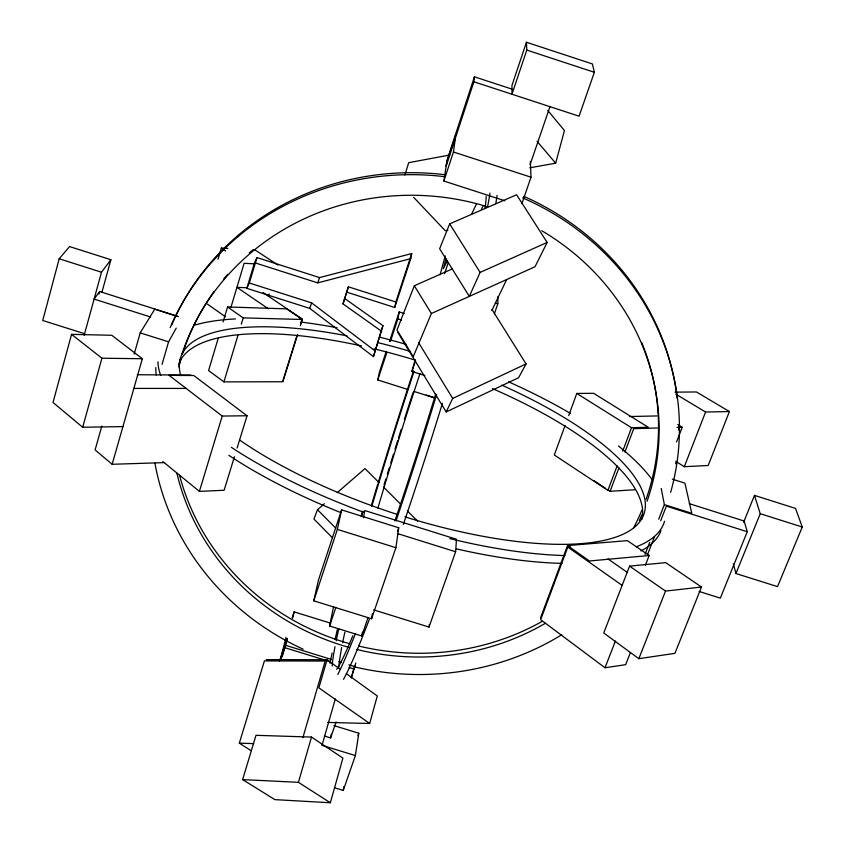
<?xml version="1.0" encoding="UTF-8"?>
<svg xmlns="http://www.w3.org/2000/svg" width="845" height="845" viewBox="0 0 845 845"><rect width="100%" height="100%" fill="white"/><g stroke="black" fill="none" stroke-linecap="round" stroke-linejoin="round"><path stroke-width="1.27" d="M494.357 313.854L497.8 303.873L497.99 296.437M373.627 609.879L429.007 627.074L455.624 551.753L456.48 539.268L364.808 510.549L363.445 517.795M429.007 627.074L429.228 624.624M474.425 76.821L447.079 160.085L446.171 166.138L473.887 81.785L474.425 76.821L511.933 89.105M504.898 200.793L443.889 181.031L453.448 151.994L455.17 139.583M395.904 547.687L398.724 527.766L341.612 509.884L318.523 579.839L313.759 600.806L371.578 618.741L395.904 547.687L337.356 529.392L341.612 509.884M443.889 181.031L446.678 162.557L455.856 134.619M334.409 787.73L343.25 790.434L355.386 755.567L358.787 733.228L333.933 725.601M343.25 790.434L343.852 786.6M371.578 618.741L372.37 613.713M333.521 606.752L329.603 626.018L361.776 635.968L362.42 632.081M351.245 677.69L354.784 665.522M351.372 677.912L355.819 662.966M324.406 736.006L330.627 737.907L331.314 734.125M394.731 307.495L410.744 258.654L411.716 253.563L319.568 277.593L256.996 257.577L254.535 262.679L246.825 288.335L309.735 308.393L373.437 356.59L382.933 325.621L344.633 298.465L348.341 286.793L395.851 301.982L394.731 307.495L346.767 292.169L348.341 286.793M361.787 516.263L362.758 511.172L361.079 516.179M390.496 341.317L397.868 318.892L399.22 311.921L404.206 313.516M407.765 389.45L377.789 379.944L379.363 372.328L386.249 351.372M373.437 356.59L382.933 325.621M280.804 660.072L287.163 638.376M282.209 656.597L287.416 639.19M292.613 618.086L294.144 611.886L330.68 623.188M280.646 658.899L286.011 637.352M446.012 258.612L443.361 268.794L447.354 260.587M101.907 292.338L110.896 259.721L69.586 246.571L59.192 258.771L42.736 320.487L84.595 333.712M529.709 167.817L555.672 163.201L564.428 130.521L547.761 110.399M164.384 462.606L112.153 464.285L142.351 358.734L111.793 335.275L71.561 334.356L53.013 402.484L82.673 427.253L122.937 426.609M440.097 274.762L445.209 255.929M84.141 335.38L101.484 272.217L110.896 259.721M98.95 294.039L99.636 291.514L177.651 316.273M327.68 722.422L369.666 723.5L377.292 695.974L346.292 673.623M82.673 427.253L101.928 358.217L71.561 334.356M330.363 802.75L342.901 758.102L311.52 737.072L255.982 735.319L242.621 779.597L274.878 799.634L330.363 802.75L298.422 782.333L242.621 779.597M101.833 426.07L95.105 449.92L112.153 464.285M134.154 354.171L140.207 332.867L154.741 309.207L178.263 316.674M322.262 744.487L335.317 698.899M162.05 364.343L168.577 341.845L176.235 328.135M266.291 659.628L327.057 659.744L318.871 687.872L369.666 723.5M298.422 782.333L311.52 737.072M302.859 737.738L325.188 661.054L264.411 660.906L239.315 743.135L251.071 750.656M424.877 375.55L411.895 371.42L415.212 360.076M218.031 259.235L221.316 248.081L227.823 248.462M381.697 331.335L343.028 303.936L344.633 298.465M218.253 338.148L208.578 370.564L223.914 381.877L282.864 381.75L297.641 334.43M223.091 321.934L227.548 306.978L286.571 308.847L302.299 319.484L300.355 325.716M230.917 307.464L244.12 263.302L254.546 263.841M246.825 288.335L249.338 283.012L256.996 257.577M223.914 381.877L237.92 335.454M241.332 324.163L243.223 317.889L227.548 306.978M234.435 456.733L224.115 490.258L199.388 491.378L222.224 416.057L169.095 375.37L193.769 375.518L247.036 415.761L237.107 448.04M268.404 296.553L269.175 294.039M404.903 175.031L408.695 162.684L449.72 155.005M282.769 381.211L296.743 336.416M300.63 323.984L301.792 320.244M343.028 303.936L346.767 292.169M292.169 617.917L294.144 611.886M395.851 301.982L411.716 253.563M279.568 660.959L286.92 638.535M389.492 341.507L399.22 311.921M377.789 379.944L386.809 352.534M313.759 600.806L337.356 529.392M411.895 371.42L415.476 360.699M444.533 273.801L448.304 262.541M329.603 626.018L335.824 607.449M526.446 42.25L511.975 85.408L511.964 94.239L526.784 50.077L526.446 42.25L592.387 63.935L594.362 72.29L579.068 116.198L473.887 81.785M361.776 635.968L368.093 617.452M397.456 531.494L398.724 527.766M330.627 737.907L336.099 721.936M530.1 164.595L549.958 106.671M521.914 203.634L530.998 177.196L530.354 161.448M357.942 735.678L358.787 733.228M309.735 308.393L311.647 302.88L249.338 283.012M254.535 262.679L317.709 282.874L319.568 277.593M565.094 425.468L554.309 455.011L607.904 490.406L617.167 465.827M568.696 415.613L576.776 393.453L593.612 393.305L648.263 427.274L631.532 427.739L576.776 393.453M540.451 618.086L567.534 545.564L627.381 540.631L649.161 555.514L645.369 565.273M570.386 546.873L567.798 547.085L540.673 619.681L605.009 667.751L625.649 664.666L630.454 652.446M622.723 451.082L631.532 427.739M607.925 489.857L610.101 491.294L618.91 467.961M624.93 451.99L633.739 428.658L657.326 427.982M324.427 503.726L317.498 509.725L313.949 519.073L332.349 537.673M676.56 441.914L682.211 427.274L677.806 424.57M629.567 566.129L603.742 632.989L638.841 658.678L674.912 653.354L701.508 587.032L665.712 562.643L629.567 566.129L665.522 591.077L701.508 587.032M645.02 554.447L649.742 542.289M658.709 519.2L664.371 504.623L661.212 488.463M647.471 554.774L654.558 536.533M660.695 520.731L666.367 506.144L747.255 531.727L720.341 598.112L699.1 591.447M605.009 667.751L615.413 641.017M684.302 466.693L705.586 412.022L729.415 411.547L708.194 465.479L684.302 466.693L676.729 461.93M452.54 268.805L414.325 285.768L396.981 329.994L413.237 356.706L431.394 313.495L534.991 266.767L547.159 242.43L516.601 194.772L449.667 223.862L439.643 248.768L469.324 296.384L480.118 272.407L547.159 242.43M638.841 658.678L665.522 591.077M743.621 522.263L754.479 495.392L795.525 508.415L802.264 527.016L777.527 586.62L735.932 573.533L733.365 563.784M735.932 573.533L760.246 513.697L754.479 495.392M491.864 310.474L506.683 279.526M397.805 332.423L446.181 411.927L452.688 398.428L526.065 363.931L492.001 309.481M526.065 363.931L518.587 377.736L446.181 411.927M99.636 291.514L94.101 299.088L150.611 317.002M337.292 492.572L364.987 468.574L378.845 482.411M317.709 282.874L410.744 258.654M447.892 230.315L445.294 230.738L413.627 197.318M649.161 555.514L589.43 560.985L567.534 545.564M610.101 491.294L635.039 489.73M676.972 427.422L682.211 427.274M629.335 416.543L656.914 415.941M222.224 416.057L247.036 415.761M675.018 392.143L696.449 391.964L729.415 411.547M133.859 388.415L186.291 388.425M137.281 374.736L190.896 375.064M101.928 358.217L142.351 358.734M243.223 317.889L302.299 319.484M299.563 318.935L302.183 318.998L263.027 292.539M239.315 743.135L253.669 743.632M247.374 287.754L236.927 287.332L268.435 308.826M321.765 745.279L355.386 755.567M285.885 645.39L331.24 659.385M338.803 661.719L341.317 662.501M348.879 664.825L355.185 666.768M284.849 647.703L330.237 661.709M349.143 667.539L354.182 669.092M397.752 533.649L455.624 551.753M426.281 395.016L433.496 397.298M414.018 391.436L435.249 398.175M672.356 479.168L684.915 483.15L691.78 513.295L664.371 504.623M760.246 513.697L802.264 527.016M689.256 503.641L744.128 521.016L747.255 531.727M140.207 332.867L168.577 341.845M59.192 258.771L101.484 272.217M495.318 303.08L497.8 303.873M397.868 318.892L401.586 320.086M453.448 151.994L530.998 177.196M526.784 50.077L594.362 72.29M675.81 394.15L705.586 412.022M255.148 250.057L278.005 265.066M593.813 480.551L605.759 488.431M221.316 248.081L225.657 250.986M607.977 558.925L627.423 572.487M207.405 304.094L225.53 316.822M567.798 547.085L622.131 585.374M327.057 659.744L339.88 668.997M311.647 302.88L374.747 350.664M162.831 461.518L199.388 491.378M383.461 487.016L401.005 504.549M407.47 511.003L417.631 521.154M317.498 509.725L335.792 528.199M537.071 141.284L555.672 163.201M449.667 223.862L480.118 272.407M414.325 285.768L431.394 313.495M418.539 342.521L452.688 398.428M660.959 530.734A266.006 87.669 18.7 0 1 640.869 550.929M561.967 563.383A266.006 87.669 18.7 0 1 456.585 548.912M340.609 512.535A266.006 87.669 18.7 0 1 228.858 455.307M156.357 375.138A266.006 87.669 18.7 0 1 155.839 367.554M179.541 362.135A244.205 80.391 18.7 0 1 361.523 345.943M374.029 348.837A244.205 80.391 18.7 0 1 415.571 360.234M492.466 388.605A244.205 80.391 18.7 0 1 641.767 519.295M497.061 195.385A266.513 15.801 -72.5 0 1 495.772 203.698M442.421 403.297A266.513 15.801 -72.5 0 1 403.308 524.523M369.318 619.406A266.513 15.801 -72.5 0 1 343.514 679.348M384.031 485.019A266.513 15.801 -72.5 0 1 385.869 478.935M387.359 474.034A266.513 15.801 -72.5 0 1 389.239 467.855M390.76 462.902A266.513 15.801 -72.5 0 1 393.453 454.187M394.995 449.202A266.513 15.801 -72.5 0 1 397.72 440.488M398.502 438.006A266.513 15.801 -72.5 0 1 401.217 429.355M404.406 419.31A266.513 15.801 -72.5 0 1 412.973 392.724M338.908 666.969A251.567 14.893 -72.5 0 1 341.697 647.513M342.626 642.739A251.567 14.893 -72.5 0 1 344.855 632.197M377.916 508.014A251.567 14.893 -72.5 0 1 420.028 373.49M481.418 209.296A251.567 14.893 -72.5 0 1 482.949 206.254M522.675 197.878A264.464 249.645 7.9 0 1 670.655 492.318M561.798 634.711A264.464 249.645 7.9 0 1 354.995 667.001M303.175 649.213A264.464 249.645 7.9 0 1 154.931 463.25M170.183 327.617A264.464 249.645 7.9 0 1 444.364 176.647M541.793 230.748A244.342 230.611 7.9 0 1 647.059 501.296M641.904 514.721A244.342 230.611 7.9 0 1 639.285 520.657M545.342 623.304A244.342 230.611 7.9 0 1 356.886 649.478M349.26 647.471A244.342 230.611 7.9 0 1 176.943 473.411M178.802 364.544A244.342 230.611 7.9 0 1 180.27 359.452M181.865 354.414A244.342 230.611 7.9 0 1 486.614 206.507M489.963 193.082A266.576 14.872 -72.5 0 1 487.438 207.416M436.643 394.562A266.576 14.872 -72.5 0 1 396.073 520.816M355.301 633.993A266.576 14.872 -72.5 0 1 337.799 674.479M330.057 663.388A266.576 14.872 -72.5 0 1 332.096 652.974M335.053 639.454A266.576 14.872 -72.5 0 1 337.482 629.092M371.261 505.796A266.576 14.872 -72.5 0 1 377.683 484.343M378.053 483.139A266.576 14.872 -72.5 0 1 413.564 370.849M486.139 196.272A251.62 14.016 -72.5 0 1 484.988 208.06M435.703 393.96A251.62 14.016 -72.5 0 1 394.9 520.826M352.84 635.725A251.62 14.016 -72.5 0 1 336.659 669.409M332.191 666.04A251.62 14.016 -72.5 0 1 335.011 646.647M336.194 640.753A251.62 14.016 -72.5 0 1 338.792 628.828M371.874 506.123A251.62 14.016 -72.5 0 1 414.018 371.578M471.679 214.176A251.62 14.016 -72.5 0 1 476.411 204.141M664.529 521.249A266.365 86.834 18.7 0 1 636.412 546.726M564.882 555.577A266.365 86.834 18.7 0 1 449.793 538.603M364.037 512.376A266.365 86.834 18.7 0 1 231.319 447.301M160.719 375.507A266.365 86.834 18.7 0 1 157.983 361.776M193.938 325.325A266.365 86.834 18.7 0 1 235.449 318.945M300.831 322.061A266.365 86.834 18.7 0 1 337.039 327.744M379.437 337.113A266.365 86.834 18.7 0 1 406.287 344.411M508.595 381.834A266.365 86.834 18.7 0 1 570.428 413.406M618.424 445.949A266.365 86.834 18.7 0 1 651.928 479.326M501.888 385.183A244.532 79.62 18.7 0 1 640.119 521.302A244.532 79.62 18.7 0 1 404.935 516.865M397.477 514.499A244.532 79.62 18.7 0 1 239.558 439.981M180.767 375.634A244.532 79.62 18.7 0 1 346.946 335.824M377.451 342.531A244.532 79.62 18.7 0 1 410.374 351.425M676.021 461.233A263.355 248.715 7.9 0 1 675.62 463.789M171.63 325.061A263.355 248.715 7.9 0 1 444.66 174.672M523.837 196.346A263.355 248.715 7.9 0 1 677.183 398.47M678.736 426.028A263.355 248.715 7.9 0 1 678.704 429.978M641.841 342.912A243.307 229.755 7.9 0 1 646.066 499.3M641.862 510.243A243.307 229.755 7.9 0 1 633.655 527.787M541.772 621.603A243.307 229.755 7.9 0 1 358.787 646.055M349.914 643.753A243.307 229.755 7.9 0 1 179.594 475.344M178.865 366.952A243.307 229.755 7.9 0 1 180.936 359.305M182.858 352.999A243.307 229.755 7.9 0 1 214.06 291.472M223.545 279.23A243.307 229.755 7.9 0 1 227.791 274.287M249.212 252.982A243.307 229.755 7.9 0 1 253.204 249.571"/></g></svg>
